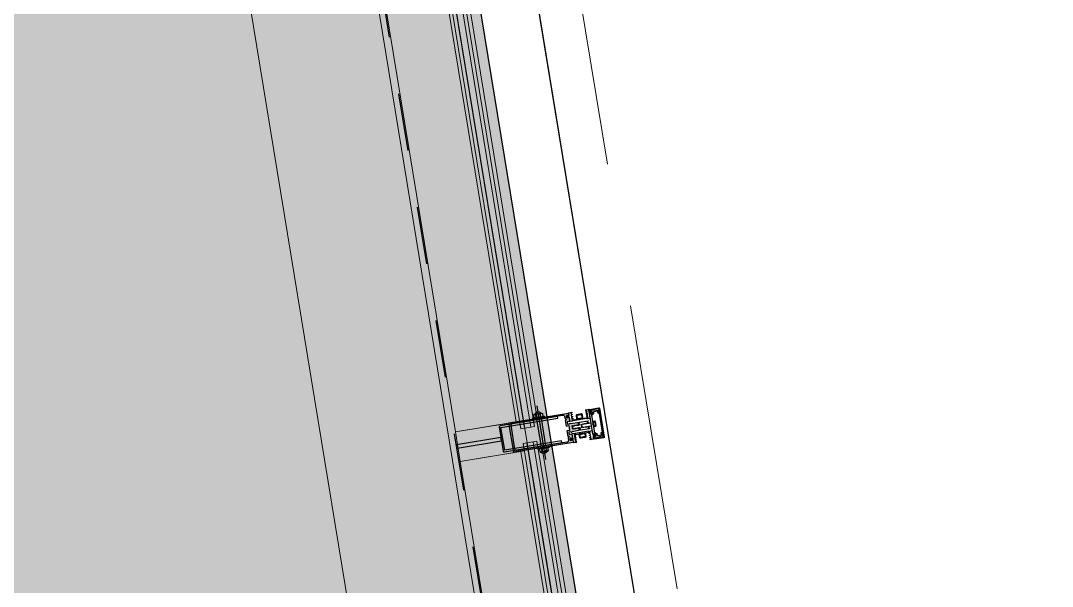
# Model space of a CAD drawing. Header units: metres. Extents: x 2 to 659295185, y -28 to 1124222152.
# Drawn here: x 655633.561 to 655635.358, y 1126441.209 to 1126442.195 of the extents above; entities that cross this region are included whole.
import ezdxf

# ---------------------------------------------------------------- set-up
doc = ezdxf.new("R2010")
doc.units = ezdxf.units.M
doc.header["$MEASUREMENT"] = 0
for name, pattern in [('CCSM_XREF ESTRUCTURA15$0$ACAD_ISO02W100', [15, 12, -3]), ('CCSM_XREF ESTRUCTURA15$0$ACAD_ISO08W100', [36, 24, -3, 6, -3]), ('CCSM_XREF ESTRUCTURA15$0$CENTER', [2, 1.25, -0.25, 0.25, -0.25]), ('CCSM_XREF ESTRUCTURA15$0$DASHED', [0.75, 0.5, -0.25]), ('DASHDOT', [1, 0.5, -0.25, 0, -0.25])]:
    doc.linetypes.add(name, pattern=pattern)
for name, color, linetype in [('CCSM_C1_CUERPO D.dwg 19-03-12$0$A-BROCAL', 8, 'CONTINUOUS'), ('CCSM_C1_CUERPO D.dwg 19-03-12$0$A-ESTRUCTURA DE FACHADA DE VIDRIO', 5, 'CONTINUOUS'), ('CCSM_C1_CUERPO D.dwg 19-03-12$0$A-VIDRIO', 135, 'CONTINUOUS'), ('CCSM_C1_CUERPO D.dwg 19-03-12$0$islas', 7, 'CONTINUOUS'), ('CCSM_C1_CUERPO EL$0$A-AREAS COMERCIALES', 151, 'CONTINUOUS'), ('CCSM_XREF ESTRUCTURA15$0$1. ESTRUCTURA PROPUESTA', 3, 'CONTINUOUS'), ('CCSM_XREF ESTRUCTURA15$0$A-BROCAL', 8, 'CONTINUOUS'), ('CCSM_XREF ESTRUCTURA15$0$ALUMINIO', 26, 'CONTINUOUS'), ('CCSM_XREF ESTRUCTURA15$0$cl', 1, 'CCSM_XREF ESTRUCTURA15$0$CENTER'), ('CCSM_XREF ESTRUCTURA15$0$EJES', 3, 'CCSM_XREF ESTRUCTURA15$0$ACAD_ISO08W100'), ('CCSM_XREF ESTRUCTURA15$0$LAYER1', 1, 'CONTINUOUS'), ('CCSM_XREF ESTRUCTURA15$0$LAYER4', 5, 'CONTINUOUS'), ('CCSM_XREF ESTRUCTURA15$0$METALICO', 5, 'CONTINUOUS'), ('CCSM_XREF ESTRUCTURA15$0$PROYECCION DE TECHO', 212, 'CONTINUOUS'), ('CCSM_XREF ESTRUCTURA15$0$VARIOS', 20, 'CONTINUOUS')]:
    doc.layers.add(name, color=color, linetype=linetype)
doc.layers.add('CCSM_C1_CUERPO D.dwg 19-03-12$0$VEGETACIÓN', color=7, linetype='CONTINUOUS', true_color=0x428500)
doc.layers.add('LOCALES ASIGNADOS', color=41, linetype='DASHDOT', lineweight=0)
pattern_1 = [(329.308451238, (-1.74908, -4.25296), (0.0412171804, -0.54709132384), [0.05715, -0.62865]), (274.30845124, (-1.7491, -4.25296), (0.5485208358, 0.19704611346), [0.04572, -0.50292]), (19.75945124, (-1.74564, -4.29855), (0.5897357616, -0.35004758223), [0.04857, -0.53427]), (325.49265124, (-1.5987, -4.2283), (0.00707447526, -0.8229292713), [0.085725, -0.942975]), (15.94405124, (-1.5981, -4.2969), (0.8477022361, -0.58277140046), [0.072855, -0.801405]), (270.49245124, (-1.5987, -4.2283), (0.8477011195, -0.5827727124), [0.06858, -0.75438]), (300.308451238, (-1.62395, -4.30967), (-0.2291857787, -0.49847933902), [0.05715, -0.62865]), (245.30845124, (-1.62395, -4.30967), (0.57527698422, -0.09358776406), [0.04572, -0.50292]), (350.75985124, (-1.64305, -4.3512), (0.3460922171, -0.59206566832), [0.04857, -0.53427]), (316.808451238, (-1.74908, -4.25296), (0.251823560087, 0.031886379613), [0, -0.496824, 0, -0.51054, 0, -0.504825]), (286.808451238, (-1.74908, -4.25296), (0.32900826904, -0.149206878947), [0, -0.291084, 0, -0.485394, 0, -0.192405]), (246.808451238, (-1.77656, -4.08527), (0.048835163688, -0.40419522367), [0, -0.1905, 0, -0.59436, 0, -0.78867]), (236.808451238, (-1.7889, -4.01008), (0.14715442583, -0.426197633), [0, -0.24765, 0, -0.394716, 0, -0.56007])]

# ---------------------------------------------------------------- blocks, each defined once
blk = doc.blocks.new('CCSM_XREF ESTRUCTURA15$0$A$C1C286DAD')
at = {"layer": 'CCSM_XREF ESTRUCTURA15$0$ALUMINIO'}
h = blk.add_hatch(color=256, dxfattribs=at)
edge = h.paths.add_edge_path()
edge.add_line((7262.6, -3707), (7263.3, -3707.6))
edge.add_line((7263.3, -3707.6), (7262.7, -3708.2))
edge.add_line((7262.7, -3708.2), (7263.3, -3708.7))
edge.add_line((7263.3, -3708.7), (7262.7, -3709.2))
edge.add_line((7262.7, -3709.2), (7263.3, -3709.7))
edge.add_line((7263.3, -3709.7), (7262.7, -3710.2))
edge.add_line((7262.7, -3710.2), (7263.3, -3710.7))
edge.add_line((7263.3, -3710.7), (7262.7, -3711.2))
edge.add_line((7262.7, -3711.2), (7263.3, -3711.7))
edge.add_line((7263.3, -3711.7), (7262.7, -3712.2))
edge.add_line((7262.7, -3712.2), (7263.3, -3712.7))
edge.add_line((7263.3, -3712.7), (7262.7, -3713.3))
edge.add_line((7262.7, -3713.3), (7263.3, -3713.8))
edge.add_line((7263.3, -3713.8), (7262.7, -3714.3))
edge.add_line((7262.7, -3714.3), (7263.2, -3714.8))
edge.add_line((7263.2, -3714.8), (7262.7, -3715.3))
edge.add_line((7262.7, -3715.3), (7263.2, -3715.8))
edge.add_line((7263.2, -3715.8), (7262.7, -3716.3))
edge.add_line((7262.7, -3716.3), (7263.2, -3716.8))
edge.add_line((7263.2, -3716.8), (7262.7, -3717.3))
edge.add_line((7262.7, -3717.3), (7263.2, -3717.8))
edge.add_line((7263.2, -3717.8), (7262.7, -3718.3))
edge.add_line((7262.7, -3718.3), (7263.2, -3718.8))
edge.add_line((7263.2, -3718.8), (7262.7, -3719.3))
edge.add_line((7262.7, -3719.3), (7263.2, -3719.9))
edge.add_line((7263.2, -3719.9), (7262.5, -3720.5))
edge.add_line((7262.5, -3720.5), (7261.6, -3720.5))
edge.add_line((7261.6, -3720.5), (7261.6, -3718.2))
edge.add_line((7261.6, -3718.2), (7259.6, -3718.2))
edge.add_line((7259.6, -3718.2), (7259.6, -3720.5))
edge.add_line((7259.6, -3720.5), (7258.6, -3720.5))
edge.add_line((7258.6, -3720.5), (7258.6, -3705.5))
edge.add_line((7258.6, -3705.5), (7257.6, -3704.5))
edge.add_line((7257.6, -3704.5), (7258.6, -3703.5))
edge.add_line((7258.6, -3703.5), (7258.6, -3699.7))
edge.add_line((7258.6, -3699.7), (7254.8, -3699.7))
edge.add_line((7254.8, -3699.7), (7254.8, -3704.5))
edge.add_line((7254.8, -3704.5), (7247.3, -3704.5))
edge.add_line((7247.3, -3704.5), (7246.7, -3703.3))
edge.add_arc((7245.8, -3701.5), 2, 296.5651, 603.435)
edge.add_line((7244.9, -3703.3), (7244.3, -3704.5))
edge.add_line((7244.3, -3704.5), (7239.8, -3704.5))
edge.add_line((7239.8, -3704.5), (7239.8, -3599.5))
edge.add_line((7239.8, -3599.5), (7291.8, -3599.5))
edge.add_line((7291.8, -3599.5), (7291.8, -3704.5))
edge.add_line((7291.8, -3704.5), (7287.3, -3704.5))
edge.add_line((7287.3, -3704.5), (7286.7, -3703.3))
edge.add_arc((7285.8, -3701.5), 2, 296.5651, 603.435)
edge.add_line((7284.9, -3703.3), (7284.3, -3704.5))
edge.add_line((7284.3, -3704.5), (7276.8, -3704.5))
edge.add_line((7276.8, -3704.5), (7276.8, -3699.7))
edge.add_line((7276.8, -3699.7), (7273, -3699.7))
edge.add_line((7273, -3699.7), (7273, -3703.5))
edge.add_line((7273, -3703.5), (7274, -3704.5))
edge.add_line((7274, -3704.5), (7273, -3705.5))
edge.add_line((7273, -3705.5), (7273, -3720.5))
edge.add_line((7273, -3720.5), (7272, -3720.5))
edge.add_line((7272, -3720.5), (7272, -3718.2))
edge.add_line((7272, -3718.2), (7270, -3718.2))
edge.add_line((7270, -3718.2), (7270, -3720.5))
edge.add_line((7270, -3720.5), (7269, -3720.5))
edge.add_line((7269, -3720.5), (7268.3, -3719.9))
edge.add_line((7268.3, -3719.9), (7268.8, -3719.3))
edge.add_line((7268.8, -3719.3), (7268.3, -3718.8))
edge.add_line((7268.3, -3718.8), (7268.8, -3718.3))
edge.add_line((7268.8, -3718.3), (7268.3, -3717.8))
edge.add_line((7268.3, -3717.8), (7268.8, -3717.3))
edge.add_line((7268.8, -3717.3), (7268.3, -3716.8))
edge.add_line((7268.3, -3716.8), (7268.8, -3716.3))
edge.add_line((7268.8, -3716.3), (7268.3, -3715.8))
edge.add_line((7268.3, -3715.8), (7268.8, -3715.3))
edge.add_line((7268.8, -3715.3), (7268.3, -3714.8))
edge.add_line((7268.3, -3714.8), (7268.8, -3714.3))
edge.add_line((7268.8, -3714.3), (7268.3, -3713.8))
edge.add_line((7268.3, -3713.8), (7268.8, -3713.3))
edge.add_line((7268.8, -3713.3), (7268.3, -3712.7))
edge.add_line((7268.3, -3712.7), (7268.8, -3712.2))
edge.add_line((7268.8, -3712.2), (7268.3, -3711.7))
edge.add_line((7268.3, -3711.7), (7268.8, -3711.2))
edge.add_line((7268.8, -3711.2), (7268.3, -3710.7))
edge.add_line((7268.3, -3710.7), (7268.8, -3710.2))
edge.add_line((7268.8, -3710.2), (7268.3, -3709.7))
edge.add_line((7268.3, -3709.7), (7268.8, -3709.2))
edge.add_line((7268.8, -3709.2), (7268.3, -3708.7))
edge.add_line((7268.3, -3708.7), (7268.8, -3708.2))
edge.add_line((7268.8, -3708.2), (7268.3, -3707.6))
edge.add_line((7268.3, -3707.6), (7268.9, -3707))
edge.add_line((7268.9, -3707), (7262.6, -3707))
edge = h.paths.add_edge_path(flags=16)
edge.add_line((7289.8, -3605.5), (7289.8, -3693.7))
edge.add_arc((7286.8, -3693.7), 3, -90, 0, ccw=False)
edge.add_line((7286.8, -3696.7), (7283.8, -3696.7))
edge.add_line((7283.8, -3696.7), (7279.8, -3699.2))
edge.add_line((7279.8, -3699.2), (7279.8, -3696.7))
edge.add_line((7279.8, -3696.7), (7270, -3696.7))
edge.add_line((7270, -3696.7), (7270, -3701.5))
edge.add_line((7270, -3701.5), (7261.6, -3701.5))
edge.add_line((7261.6, -3701.5), (7261.6, -3696.7))
edge.add_line((7261.6, -3696.7), (7251.8, -3696.7))
edge.add_line((7251.8, -3696.7), (7251.8, -3699.2))
edge.add_line((7251.8, -3699.2), (7247.8, -3696.7))
edge.add_line((7247.8, -3696.7), (7244.8, -3696.7))
edge.add_arc((7244.8, -3693.7), 3, 180, 270, ccw=False)
edge.add_line((7241.8, -3693.7), (7241.8, -3605.5))
edge.add_arc((7244.8, -3605.5), 3, 90, 180, ccw=False)
edge.add_line((7244.8, -3602.5), (7286.8, -3602.5))
edge.add_arc((7286.8, -3605.5), 3, 0, 90, ccw=False)
h = blk.add_hatch(color=256, dxfattribs=at)
edge = h.paths.add_edge_path()
edge.add_arc((7289.8, -3756.8), 1.02, 270, 360)
edge.add_line((7290.9, -3756.8), (7290.9, -3744.6))
edge.add_line((7290.9, -3744.6), (7289.8, -3743.6))
edge.add_line((7289.8, -3743.6), (7291.6, -3741.8))
edge.add_line((7291.6, -3741.8), (7292, -3741.8))
edge.add_arc((7292, -3742.1), 0.3, 0, 90, ccw=False)
edge.add_line((7292.3, -3742.1), (7292.3, -3758.2))
edge.add_arc((7291.2, -3758.2), 1.02, -90, 0, ccw=False)
edge.add_line((7291.2, -3759.2), (7240.4, -3759.2))
edge.add_arc((7240.4, -3758.2), 1.02, 180, 270, ccw=False)
edge.add_line((7239.4, -3758.2), (7239.4, -3742.1))
edge.add_arc((7239.7, -3742.1), 0.3, 90, 180, ccw=False)
edge.add_line((7239.7, -3741.8), (7240, -3741.8))
edge.add_line((7240, -3741.8), (7241.8, -3743.6))
edge.add_line((7241.8, -3743.6), (7240.8, -3744.6))
edge.add_line((7240.8, -3744.6), (7240.8, -3756.8))
edge.add_arc((7241.8, -3756.8), 1.02, 180, 270)
edge.add_line((7241.8, -3757.8), (7289.8, -3757.8))
at = {"layer": 'CCSM_XREF ESTRUCTURA15$0$A-BROCAL', "elevation": -0.5}
for points in [[(-7340.1, 1787.5), (-7025.4, -3691.3), (-7020, -3767.1), (32750.7, -3767.2), (32755.1, -3691), (33071.8, 1801.9)], [(-7240.3, 1793.3), (-6927.9, -3643.7), (-6901.2, -3667.1), (32631.6, -3667.2), (32657.6, -3643.9), (32971.9, 1807.7)]]:
    blk.add_lwpolyline(points, dxfattribs=at)
at = {"layer": 'CCSM_XREF ESTRUCTURA15$0$ALUMINIO', "elevation": -0.5}
for points in [[(7262.6, -3707), (7263.3, -3707.6), (7262.7, -3708.2), (7263.3, -3708.7), (7262.7, -3709.2), (7263.3, -3709.7), (7262.7, -3710.2), (7263.3, -3710.7), (7262.7, -3711.2), (7263.3, -3711.7), (7262.7, -3712.2), (7263.3, -3712.7), (7262.7, -3713.3), (7263.3, -3713.8), (7262.7, -3714.3), (7263.2, -3714.8), (7262.7, -3715.3), (7263.2, -3715.8), (7262.7, -3716.3), (7263.2, -3716.8), (7262.7, -3717.3), (7263.2, -3717.8), (7262.7, -3718.3), (7263.2, -3718.8), (7262.7, -3719.3), (7263.2, -3719.9), (7262.5, -3720.5), (7261.6, -3720.5), (7261.6, -3718.2), (7259.6, -3718.2), (7259.6, -3720.5), (7258.6, -3720.5), (7258.6, -3705.5), (7257.6, -3704.5), (7258.6, -3703.5), (7258.6, -3699.7), (7254.8, -3699.7), (7254.8, -3704.5), (7247.3, -3704.5), (7246.7, -3703.3, 4.236068), (7244.9, -3703.3), (7244.3, -3704.5), (7239.8, -3704.5), (7239.8, -3599.5), (7291.8, -3599.5), (7291.8, -3704.5), (7287.3, -3704.5), (7286.7, -3703.3, 4.236068), (7284.9, -3703.3), (7284.3, -3704.5), (7276.8, -3704.5), (7276.8, -3699.7), (7273, -3699.7), (7273, -3703.5), (7274, -3704.5), (7273, -3705.5), (7273, -3720.5), (7272, -3720.5), (7272, -3718.2), (7270, -3718.2), (7270, -3720.5), (7269, -3720.5), (7268.3, -3719.9), (7268.8, -3719.3), (7268.3, -3718.8), (7268.8, -3718.3), (7268.3, -3717.8), (7268.8, -3717.3), (7268.3, -3716.8), (7268.8, -3716.3), (7268.3, -3715.8), (7268.8, -3715.3), (7268.3, -3714.8), (7268.8, -3714.3), (7268.3, -3713.8), (7268.8, -3713.3), (7268.3, -3712.7), (7268.8, -3712.2), (7268.3, -3711.7), (7268.8, -3711.2), (7268.3, -3710.7), (7268.8, -3710.2), (7268.3, -3709.7), (7268.8, -3709.2), (7268.3, -3708.7), (7268.8, -3708.2), (7268.3, -3707.6), (7268.9, -3707)], [(7289.8, -3605.5), (7289.8, -3693.7, -0.414214), (7286.8, -3696.7), (7283.8, -3696.7), (7279.8, -3699.2), (7279.8, -3696.7), (7270, -3696.7), (7270, -3701.5), (7261.6, -3701.5), (7261.6, -3696.7), (7251.8, -3696.7), (7251.8, -3699.2), (7247.8, -3696.7), (7244.8, -3696.7, -0.414214), (7241.8, -3693.7), (7241.8, -3605.5, -0.414214), (7244.8, -3602.5), (7286.8, -3602.5, -0.414214)], [(7289.8, -3757.8), (7289.8, -3757.8, 0.414214), (7290.9, -3756.8), (7290.9, -3744.6), (7289.8, -3743.6), (7291.6, -3741.8), (7292, -3741.8, -0.414214), (7292.3, -3742.1), (7292.3, -3758.2, -0.414214), (7291.2, -3759.2), (7240.4, -3759.2, -0.414214), (7239.4, -3758.2), (7239.4, -3742.1, -0.414214), (7239.7, -3741.8), (7240, -3741.8), (7241.8, -3743.6), (7240.8, -3744.6), (7240.8, -3756.8, 0.414214), (7241.8, -3757.8)], [(7282.8, -3740.6), (7284, -3741.9, 2.544495), (7287.2, -3741.9), (7288.5, -3740.6), (7289.7, -3740.6, -0.414214), (7290.7, -3741.7), (7290.7, -3742.6), (7289.7, -3743.6), (7290.7, -3744.7), (7288.6, -3755.8, -0.35857), (7286.6, -3757.4), (7282.6, -3757.4), (7282.6, -3755.4), (7286.6, -3755.4), (7286.6, -3747.9, -0.4818), (7281.3, -3743.6), (7266.8, -3743.6), (7265.8, -3742.6), (7264.8, -3743.6), (7250.3, -3743.6, -0.4818), (7244.9, -3747.9), (7244.9, -3755.4), (7248.9, -3755.4), (7248.9, -3757.4), (7245, -3757.4, -0.35857), (7243, -3755.8), (7240.8, -3744.7), (7241.8, -3743.6), (7240.8, -3742.6), (7240.8, -3741.7, -0.414214), (7241.8, -3740.6), (7243, -3740.6), (7244.3, -3741.9, 2.544495), (7247.5, -3741.9), (7248.8, -3740.6)]]:
    blk.add_lwpolyline(points, format="xyb", close=True, dxfattribs=at)
blk.add_lwpolyline([(7262.6, -3723), (7263.3, -3723.6), (7262.7, -3724.2), (7263.3, -3724.7), (7262.7, -3725.2), (7263.3, -3725.7), (7262.7, -3726.2), (7263.3, -3726.7), (7262.7, -3727.2), (7263.3, -3727.7), (7262.7, -3728.2), (7263.3, -3728.7), (7262.7, -3729.3), (7263.3, -3729.8), (7262.7, -3730.3), (7263.2, -3730.8), (7262.7, -3731.3), (7263.2, -3731.8), (7262.7, -3732.3), (7263.2, -3732.8), (7262.7, -3733.3), (7263.2, -3733.8), (7262.7, -3734.3), (7263.2, -3734.8), (7262.7, -3735.3), (7263.2, -3735.9), (7262.5, -3736.5), (7261.6, -3736.5), (7261.6, -3734.2), (7259.6, -3734.2), (7259.6, -3736.5), (7258.6, -3736.5), (7258.6, -3720.5), (7263.3, -3720.5), (7263.3, -3719.2), (7263.9, -3718.6), (7263.3, -3718), (7263.3, -3711.9), (7263.9, -3711.3), (7263.3, -3710.7), (7263.3, -3708), (7268.3, -3708), (7268.3, -3710.7), (7267.7, -3711.3), (7268.3, -3711.9), (7268.3, -3718), (7267.7, -3718.6), (7268.3, -3719.2), (7268.3, -3720.5), (7273, -3720.5), (7273, -3736.5), (7272, -3736.5), (7272, -3734.2), (7270, -3734.2), (7270, -3736.5), (7269, -3736.5), (7268.3, -3735.9), (7268.8, -3735.3), (7268.3, -3734.8), (7268.8, -3734.3), (7268.3, -3733.8), (7268.8, -3733.3), (7268.3, -3732.8), (7268.8, -3732.3), (7268.3, -3731.8), (7268.8, -3731.3), (7268.3, -3730.8), (7268.8, -3730.3), (7268.3, -3729.8), (7268.8, -3729.3), (7268.3, -3728.7), (7268.8, -3728.2), (7268.3, -3727.7), (7268.8, -3727.2), (7268.3, -3726.7), (7268.8, -3726.2), (7268.3, -3725.7), (7268.8, -3725.2), (7268.3, -3724.7), (7268.8, -3724.2), (7268.3, -3723.6), (7268.9, -3723)], close=True, dxfattribs=at)
at = {"layer": 'CCSM_XREF ESTRUCTURA15$0$cl'}
blk.add_line((5788.3, -3503.1, -0.5), (10343.3, -3503.1, -0.5), dxfattribs=at)
at = {"layer": 'CCSM_XREF ESTRUCTURA15$0$EJES'}
blk.add_line((7313.2, -3652, -0.5), (7218.3, -3652, -0.5), dxfattribs=at)
at = {"layer": 'CCSM_XREF ESTRUCTURA15$0$LAYER1', "elevation": -0.5}
for points in [[(7247.4, -3710.5), (7247.9, -3708.8), (7250.5, -3708.8), (7250, -3710.5), (7251.1, -3710.5), (7251.6, -3708.8), (7253.7, -3708.8), (7253.2, -3710.5), (7254.3, -3710.5), (7254.8, -3708.8), (7254.8, -3704.6), (7246.3, -3704.6), (7246.3, -3701.6), (7247.5, -3702.2), (7247.8, -3701.7), (7245.8, -3700.6), (7243.8, -3701.8), (7244.1, -3702.3), (7245.3, -3701.6), (7245.3, -3704.6), (7239.8, -3704.6), (7239.8, -3708.8), (7239.3, -3710.5), (7240.3, -3710.5), (7240.8, -3708.8), (7243.2, -3708.8), (7242.7, -3710.5), (7243.7, -3710.5), (7244.2, -3708.8), (7246.9, -3708.8), (7246.4, -3710.5)], [(7284.1, -3710.5), (7283.6, -3708.8), (7281, -3708.8), (7281.5, -3710.5), (7280.5, -3710.5), (7280, -3708.8), (7277.8, -3708.8), (7278.3, -3710.5), (7277.3, -3710.5), (7276.8, -3708.8), (7276.8, -3704.6), (7285.2, -3704.6), (7285.2, -3701.6), (7284.1, -3702.2), (7283.8, -3701.7), (7285.7, -3700.6), (7287.8, -3701.8), (7287.5, -3702.3), (7286.2, -3701.6), (7286.2, -3704.6), (7291.8, -3704.6), (7291.8, -3708.8), (7292.3, -3710.5), (7291.2, -3710.5), (7290.7, -3708.8), (7288.4, -3708.8), (7288.9, -3710.5), (7287.9, -3710.5), (7287.4, -3708.8), (7284.6, -3708.8), (7285.2, -3710.5)], [(7247.4, -3734.5), (7247.9, -3736.3), (7250.5, -3736.3), (7250, -3734.5), (7251.1, -3734.5), (7251.6, -3736.3), (7253.7, -3736.3), (7253.2, -3734.5), (7254.3, -3734.5), (7254.8, -3736.3), (7254.8, -3740.5), (7246.3, -3740.5), (7246.3, -3743.5), (7247.5, -3742.8), (7247.8, -3743.4), (7245.8, -3744.5), (7243.8, -3743.3), (7244.1, -3742.8), (7245.3, -3743.5), (7245.3, -3740.5), (7239.8, -3740.5), (7239.8, -3736.3), (7239.3, -3734.5), (7240.3, -3734.5), (7240.8, -3736.3), (7243.2, -3736.3), (7242.7, -3734.5), (7243.7, -3734.5), (7244.2, -3736.3), (7246.9, -3736.3), (7246.4, -3734.5)], [(7284.1, -3734.5), (7283.6, -3736.3), (7281, -3736.3), (7281.5, -3734.5), (7280.5, -3734.5), (7280, -3736.3), (7277.8, -3736.3), (7278.3, -3734.5), (7277.3, -3734.5), (7276.8, -3736.3), (7276.8, -3740.5), (7285.2, -3740.5), (7285.2, -3743.5), (7284.1, -3742.8), (7283.8, -3743.4), (7285.7, -3744.5), (7287.8, -3743.3), (7287.5, -3742.8), (7286.2, -3743.5), (7286.2, -3740.5), (7291.8, -3740.5), (7291.8, -3736.3), (7292.3, -3734.5), (7291.2, -3734.5), (7290.7, -3736.3), (7288.4, -3736.3), (7288.9, -3734.5), (7287.9, -3734.5), (7287.4, -3736.3), (7284.6, -3736.3), (7285.2, -3734.5)]]:
    blk.add_lwpolyline(points, close=True, dxfattribs=at)
at = {"layer": 'CCSM_XREF ESTRUCTURA15$0$LAYER4', "linetype": 'CCSM_XREF ESTRUCTURA15$0$ACAD_ISO02W100'}
for p, q in [((7263.4, -3747.5, -0.5), (7263.4, -3744.5, -0.5)), ((7268.2, -3747.5, -0.5), (7268.2, -3744.5, -0.5))]:
    blk.add_line(p, q, dxfattribs=at)
at = {"layer": 'CCSM_XREF ESTRUCTURA15$0$LAYER4', "elevation": -0.5}
blk.add_lwpolyline([(7268.2, -3740.6), (7268.2, -3732.8), (7268.7, -3732.3), (7268.2, -3731.8), (7268.7, -3731.3), (7268.2, -3730.8), (7268.7, -3730.3), (7268.2, -3729.7), (7268.7, -3729.2), (7268.2, -3728.7), (7268.7, -3728.2), (7268.2, -3727.7), (7268.7, -3727.2), (7268.2, -3726.7), (7268.7, -3726.2), (7268.2, -3725.7), (7268.7, -3725.2), (7268.2, -3724.7), (7268.7, -3724.2), (7268.2, -3723.7), (7263.4, -3723.7), (7263.4, -3723.7), (7262.9, -3724.2), (7263.4, -3724.7), (7262.9, -3725.2), (7263.4, -3725.7), (7262.9, -3726.2), (7263.4, -3726.7), (7262.9, -3727.2), (7263.4, -3727.7), (7262.9, -3728.2), (7263.4, -3728.7), (7262.9, -3729.2), (7263.4, -3729.7), (7262.9, -3730.3), (7263.4, -3730.8), (7262.9, -3731.3), (7263.4, -3731.8), (7262.9, -3732.3), (7263.4, -3732.8), (7263.4, -3740.6)], dxfattribs=at)
at = {"layer": 'CCSM_XREF ESTRUCTURA15$0$LAYER4', "linetype": 'CCSM_XREF ESTRUCTURA15$0$ACAD_ISO02W100', "elevation": -0.5}
for points in [[(7271.8, -3743.6), (7259.8, -3743.6), (7259.8, -3744.5), (7271.8, -3744.5)], [(7270.3, -3744.5), (7261.3, -3744.5), (7261.3, -3747.8), (7262.2, -3748.7), (7269.4, -3748.7), (7270.3, -3747.8)]]:
    blk.add_lwpolyline(points, close=True, dxfattribs=at)
at = {"layer": 'CCSM_XREF ESTRUCTURA15$0$LAYER4', "linetype": 'CCSM_XREF ESTRUCTURA15$0$ACAD_ISO02W100'}
for centre, radius, start, end in [((7262.3, -3747.4, -0.5), 1.06, 187.2765, 352.7236), ((7265.8, -3744.9, -0.5), 3.58, 227.8677, 312.1323), ((7265.8, -3744.9, -0.5), 3.58, 227.8677, 312.1323), ((7269.2, -3747.4, -0.5), 1.06, 187.2765, 352.7236)]:
    blk.add_arc(centre, radius, start, end, dxfattribs=at)
at = {"layer": 'CCSM_XREF ESTRUCTURA15$0$METALICO'}
for p, q in [((7238.3, -3648, -0.5), (7234.2, -3648, -0.5)), ((7238.3, -3656.1, -0.5), (7234.2, -3656.1, -0.5)), ((7289.8, -3648, -0.5), (7241.8, -3648, -0.5)), ((7289.8, -3656, -0.5), (7241.8, -3656, -0.5)), ((7293.3, -3648, -0.5), (7297.3, -3648, -0.5)), ((7293.3, -3656.1, -0.5), (7297.3, -3656.1, -0.5))]:
    blk.add_line(p, q, dxfattribs=at)
at = {"layer": 'CCSM_XREF ESTRUCTURA15$0$METALICO', "elevation": -0.5}
for points in [[(7268.8, -3503.2), (7262.8, -3503.2), (7262.8, -3581.5), (7268.8, -3581.5)], [(7238.3, -3662.2), (7239.8, -3662.2), (7239.8, -3641.9), (7238.3, -3641.9)], [(7293.3, -3662.2), (7291.8, -3662.2), (7291.8, -3641.9), (7293.3, -3641.9)]]:
    blk.add_lwpolyline(points, close=True, dxfattribs=at)
for points in [[(7285.8, -3584.5), (7285.8, -3684.6), (7288.8, -3684.6), (7288.8, -3583.5, 0.414214), (7286.8, -3581.5), (7244.8, -3581.5, 0.414214), (7242.8, -3583.5), (7242.8, -3684.6), (7245.8, -3684.6), (7245.8, -3584.5)], [(7251.6, -3728), (7246.6, -3728, -0.414214), (7245.1, -3726.5), (7245.1, -3718.5, -0.414214), (7246.6, -3717), (7251.6, -3717, -0.414214), (7253.1, -3718.5), (7253.1, -3726.5, -0.414214)], [(7251.6, -3726.8), (7246.6, -3726.8, -0.414214), (7246.3, -3726.5), (7246.3, -3718.5, -0.414214), (7246.6, -3718.2), (7251.6, -3718.2, -0.414214), (7251.9, -3718.5), (7251.9, -3726.5, -0.414214)], [(7280, -3728), (7285, -3728, 0.414214), (7286.5, -3726.5), (7286.5, -3718.5, 0.414214), (7285, -3717), (7280, -3717, 0.414214), (7278.5, -3718.5), (7278.5, -3726.5, 0.414214)], [(7280, -3726.8), (7285, -3726.8, 0.414214), (7285.3, -3726.5), (7285.3, -3718.5, 0.414214), (7285, -3718.2), (7280, -3718.2, 0.414214), (7279.7, -3718.5), (7279.7, -3726.5, 0.414214)]]:
    blk.add_lwpolyline(points, format="xyb", close=True, dxfattribs=at)
for points in [[(7238.3, -3644.4), (7233.4, -3644.4), (7232.1, -3645.9), (7232.1, -3658.2), (7233.4, -3659.6), (7238.3, -3659.6)], [(7293.3, -3644.4), (7298.1, -3644.4), (7299.4, -3645.9), (7299.4, -3658.2), (7298.1, -3659.6), (7293.3, -3659.6)]]:
    blk.add_lwpolyline(points, dxfattribs=at)
for points in [[(7234.2, -3644.4, 0.97177), (7234.2, -3648, 0.375), (7234.2, -3656.1, 0.97177), (7234.2, -3659.6, 0.97177)], [(7297.3, -3644.4, -0.97177), (7297.3, -3648, -0.375), (7297.3, -3656.1, -0.97177), (7297.3, -3659.6, -0.97177)]]:
    blk.add_lwpolyline(points, format="xyb", dxfattribs=at)
at = {"layer": 'CCSM_XREF ESTRUCTURA15$0$METALICO'}
for centre, start, end in [((7235.8, -3652, -0.5), 124.6703, 235.3297), ((7295.8, -3652, -0.5), 304.6703, 55.3297)]:
    blk.add_arc(centre, 6.4, start, end, dxfattribs=at)
at = {"layer": 'CCSM_XREF ESTRUCTURA15$0$VARIOS', "elevation": -0.5}
for points in [[(7254.6, -3710.5), (7253.1, -3710.5), (7253.1, -3734.5), (7254.6, -3734.5)], [(7277, -3710.5), (7278.5, -3710.5), (7278.5, -3734.5), (7277, -3734.5)]]:
    blk.add_lwpolyline(points, close=True, dxfattribs=at)

msp = doc.modelspace()

# ---------------------------------------------------------------- hatches: boundary and pattern name
at = {"layer": 'CCSM_C1_CUERPO D.dwg 19-03-12$0$VEGETACIÓN', "lineweight": 5}
h = msp.add_hatch(dxfattribs=at)
h.set_pattern_fill('AR-CONC', color=256, scale=0.003, style=0)
h.set_pattern_definition(pattern_1)
edge = h.paths.add_edge_path()
edge.add_line((655631.3766, 1126426.2662), (655636.7773, 1126427.4745))
edge.add_line((655636.7773, 1126427.4745), (655630.3748, 1126466.5361))
edge.add_line((655630.3748, 1126466.5361), (655624.8693, 1126465.9567))
edge.add_line((655624.8693, 1126465.9567), (655624.9113, 1126465.7006))
edge.add_line((655624.9113, 1126465.7006), (655624.8126, 1126465.6844))
edge.add_line((655624.8126, 1126465.6844), (655625.889, 1126459.1177))
edge.add_line((655625.889, 1126459.1177), (655626.4796, 1126459.2146))
edge.add_line((655626.4796, 1126459.2146), (655626.7999, 1126457.2365))
edge.add_line((655626.7999, 1126457.2365), (655626.2432, 1126457.1491))
edge.add_line((655626.2432, 1126457.1491), (655626.2521, 1126457.0651))
edge.add_arc((655622.7715, 1126448.7623), 9.0029, 1.64019, 67.2566, ccw=False)
edge.add_arc((655617.5094, 1126449.2351), 14.263, 323.00991, 359.13576, ccw=False)
edge.add_arc((655533.9247, 1126331.6339), 144.5887, 47.020585, 48.937825, ccw=False)
edge.add_arc((655629.9883, 1126435.569), 3.1137, -13.4544, 36.3556, ccw=False)
edge.add_arc((655630.6285, 1126435.623), 2.5117, 279.0348, 341.9454, ccw=False)
edge.add_line((655631.0229, 1126433.1424), (655630.1706, 1126433.0027))
edge.add_line((655630.1706, 1126433.0027), (655631.2409, 1126426.4732))
edge.add_line((655631.2409, 1126426.4732), (655631.3393, 1126426.4936))
edge.add_line((655631.3393, 1126426.4936), (655631.3766, 1126426.2662))
h = msp.add_hatch(dxfattribs=at)
h.set_pattern_fill('AR-CONC', color=256, scale=0.003, style=0)
h.set_pattern_definition(pattern_1)
edge = h.paths.add_edge_path()
edge.add_line((655631.3766, 1126426.2662), (655636.7773, 1126427.4745))
edge.add_line((655636.7773, 1126427.4745), (655630.3748, 1126466.5361))
edge.add_line((655630.3748, 1126466.5361), (655624.8693, 1126465.9567))
edge.add_line((655624.8693, 1126465.9567), (655624.9113, 1126465.7006))
edge.add_line((655624.9113, 1126465.7006), (655624.8126, 1126465.6844))
edge.add_line((655624.8126, 1126465.6844), (655625.889, 1126459.1177))
edge.add_line((655625.889, 1126459.1177), (655626.4796, 1126459.2146))
edge.add_line((655626.4796, 1126459.2146), (655626.7999, 1126457.2365))
edge.add_line((655626.7999, 1126457.2365), (655626.2432, 1126457.1491))
edge.add_line((655626.2432, 1126457.1491), (655626.2521, 1126457.0651))
edge.add_arc((655622.7715, 1126448.7623), 9.0029, 1.64019, 67.2566, ccw=False)
edge.add_arc((655617.5094, 1126449.2351), 14.263, 323.00991, 359.13576, ccw=False)
edge.add_arc((655533.9247, 1126331.6339), 144.5887, 47.020585, 48.937825, ccw=False)
edge.add_arc((655629.9883, 1126435.569), 3.1137, -13.4544, 36.3556, ccw=False)
edge.add_arc((655630.6285, 1126435.623), 2.5117, 279.0348, 341.9454, ccw=False)
edge.add_line((655631.0229, 1126433.1424), (655630.1706, 1126433.0027))
edge.add_line((655630.1706, 1126433.0027), (655631.2409, 1126426.4732))
edge.add_line((655631.2409, 1126426.4732), (655631.3393, 1126426.4936))
edge.add_line((655631.3393, 1126426.4936), (655631.3766, 1126426.2662))
at = {"layer": 'LOCALES ASIGNADOS'}
h = msp.add_hatch(color=256, dxfattribs=at)
edge = h.paths.add_edge_path()
edge.add_arc((219491.1056, 1054914.3756), 441878.9229, 9.308049718, 9.309563548, ccw=False)
edge.add_line((655551.8097, 1126384.9626), (655564.5398, 1126387.0492))
edge.add_line((655564.5398, 1126387.0492), (655562.5867, 1126398.9652))
edge.add_line((655562.5867, 1126398.9652), (655552.3922, 1126397.2942))
edge.add_line((655552.3922, 1126397.2942), (655552.4569, 1126396.8995))
edge.add_line((655552.4569, 1126396.8995), (655549.9212, 1126396.4839))

# ---------------------------------------------------------------- linework, layer by layer
at = {"layer": 'CCSM_C1_CUERPO D.dwg 19-03-12$0$A-BROCAL', "lineweight": 5, "elevation": -0.0005}
msp.add_lwpolyline([(655624.8608, 1126466.0564), (655630.4582, 1126466.6454), (655636.8912, 1126427.3975), (655631.3987, 1126426.1687), (655631.3769, 1126426.2663), (655636.7773, 1126427.4745), (655630.3748, 1126466.5361), (655624.8713, 1126465.9569), (655624.8608, 1126466.0564)], dxfattribs=at)
msp.add_lwpolyline([(655624.8608, 1126466.0564), (655630.4582, 1126466.6454), (655636.8912, 1126427.3975), (655631.3987, 1126426.1687), (655631.3769, 1126426.2663), (655636.7773, 1126427.4745), (655630.3748, 1126466.5361), (655624.8713, 1126465.9569), (655624.8608, 1126466.0564)], dxfattribs=at)
at = {"layer": 'CCSM_C1_CUERPO D.dwg 19-03-12$0$A-ESTRUCTURA DE FACHADA DE VIDRIO', "color": 6, "lineweight": 5, "elevation": -0.0005}
for points in [[(655633.3455, 1126427.1445), (655631.2016, 1126426.6657), (655631.2373, 1126426.4482), (655636.5731, 1126427.6401), (655630.2341, 1126466.314), (655624.797, 1126465.74), (655624.8327, 1126465.5226), (655627.0173, 1126465.7532)], [(655633.5922, 1126444.4664), (655634.3336, 1126439.9429)]]:
    msp.add_lwpolyline(points, dxfattribs=at)
at = {"layer": 'CCSM_C1_CUERPO D.dwg 19-03-12$0$A-ESTRUCTURA DE FACHADA DE VIDRIO', "lineweight": 5, "elevation": -0.0005}
for points in [[(655634.4776, 1126441.5049), (655634.2272, 1126443.0322), (655634.2101, 1126443.0294), (655634.4604, 1126441.5021)], [(655634.0676, 1126443.0061), (655634.3179, 1126441.4787), (655634.4236, 1126441.496), (655634.1733, 1126443.0234)], [(655634.7364, 1126439.9259), (655634.486, 1126441.4534), (655634.4689, 1126441.4506), (655634.7192, 1126439.9231)], [(655634.3264, 1126441.4272), (655634.5768, 1126439.8997), (655634.6824, 1126439.917), (655634.432, 1126441.4445)]]:
    msp.add_lwpolyline(points, close=True, dxfattribs=at)
at = {"layer": 'CCSM_C1_CUERPO D.dwg 19-03-12$0$A-ESTRUCTURA DE FACHADA DE VIDRIO', "color": 4, "lineweight": 5, "elevation": -0.0005}
msp.add_lwpolyline([(655634.4383, 1126441.4455), (655634.3264, 1126441.4272), (655634.3179, 1126441.4787), (655634.4298, 1126441.497), (655634.432, 1126441.4839), (655634.4556, 1126441.4878), (655634.4535, 1126441.5009), (655634.4776, 1126441.5049), (655634.486, 1126441.4534), (655634.4619, 1126441.4494), (655634.4598, 1126441.4626), (655634.4361, 1126441.4587), (655634.4383, 1126441.4455)], dxfattribs=at)
at = {"layer": 'CCSM_C1_CUERPO D.dwg 19-03-12$0$A-VIDRIO', "lineweight": 5, "elevation": -0.0005}
for points in [[(655634.1773, 1126443.0376), (655634.432, 1126441.4839), (655634.4382, 1126441.4849), (655634.1835, 1126443.0386)], [(655634.1948, 1126443.0405), (655634.4494, 1126441.4868), (655634.4556, 1126441.4878), (655634.201, 1126443.0415)], [(655634.4361, 1126441.4586), (655634.6908, 1126439.9049), (655634.697, 1126439.9059), (655634.4423, 1126441.4596)], [(655634.4536, 1126441.4615), (655634.7082, 1126439.9078), (655634.7145, 1126439.9088), (655634.4598, 1126441.4625)]]:
    msp.add_lwpolyline(points, close=True, dxfattribs=at)
at = {"layer": 'CCSM_C1_CUERPO D.dwg 19-03-12$0$islas', "lineweight": 5}
msp.add_lwpolyline([(655633.8956, 1126445.0557), (655636.7773, 1126427.4745), (655631.3766, 1126426.2662), (655631.3393, 1126426.4936), (655631.2409, 1126426.4732), (655630.1706, 1126433.0027)], dxfattribs=at)
at = {"layer": 'CCSM_C1_CUERPO D.dwg 19-03-12$0$VEGETACIÓN', "color": 7, "lineweight": 5}
msp.add_lwpolyline([(655626.2521, 1126457.0651, -0.294394), (655631.7707, 1126449.02), (655631.7707, 1126449.02), (655631.7707, 1126449.02, -0.158947), (655628.9018, 1126440.6534, -0.008366), (655632.4959, 1126437.4148, -0.220825), (655633.0166, 1126434.8445, 1.010454), (655633.0166, 1126434.8445, -0.094884), (655633.0166, 1126434.8445, 0.173796), (655633.0166, 1126434.8445, 0.284516), (655633.0166, 1126434.8445, 3.152152), (655633.0166, 1126434.8445, -0.281608), (655631.0229, 1126433.1424), (655630.1706, 1126433.0027), (655631.2409, 1126426.4732), (655631.3393, 1126426.4936), (655631.3766, 1126426.2662), (655636.7773, 1126427.4745), (655630.3748, 1126466.5361)], format="xyb", dxfattribs=at)
at = {"layer": 'CCSM_C1_CUERPO EL$0$A-AREAS COMERCIALES', "lineweight": 5}
msp.add_lwpolyline([(655631.6499, 1126424.5986), (655631.4088, 1126426.07), (655631.3663, 1126426.3288), (655636.7266, 1126427.5295), (655630.344, 1126466.4655), (655625.5798, 1126465.9653), (655624.6464, 1126465.8634), (655624.6464, 1126465.8634), (655624.6189, 1126466.0315), (655622.0671, 1126481.5995), (655619.2909, 1126481.1444), (655619.3314, 1126480.8977), (655619.3435, 1126480.8237), (655610.2153, 1126479.3275), (655609.2594, 1126485.1588), (655611.6493, 1126485.5505), (655610.5833, 1126492.0533), (655598.7999, 1126490.1217), (655601.1572, 1126475.7399), (655538.5815, 1126465.4833)], dxfattribs=at)
at = {"layer": 'CCSM_XREF ESTRUCTURA15$0$PROYECCION DE TECHO', "color": 8, "linetype": 'CCSM_XREF ESTRUCTURA15$0$DASHED', "lineweight": 5}
msp.add_lwpolyline([(655631.7932, 1126423.6207, 0.001609), (655637.3729, 1126424.9224), (655630.1245, 1126469.1447, 0.001671), (655624.2019, 1126468.5753)], format="xyb", dxfattribs=at)

# ---------------------------------------------------------------- block references
at = {"layer": 'CCSM_XREF ESTRUCTURA15$0$1. ESTRUCTURA PROPUESTA', "color": 7, "lineweight": 5, "xscale": 0.001000000079593323, "yscale": 0.001000000079593323, "zscale": 0.001000000079593323, "rotation": 99.30844632904031}
msp.add_blockref('CCSM_XREF ESTRUCTURA15$0$A$C1C286DAD', (655632.0385, 1126433.7166, -0.0005), dxfattribs=at)

doc.saveas('drawing.dxf')
